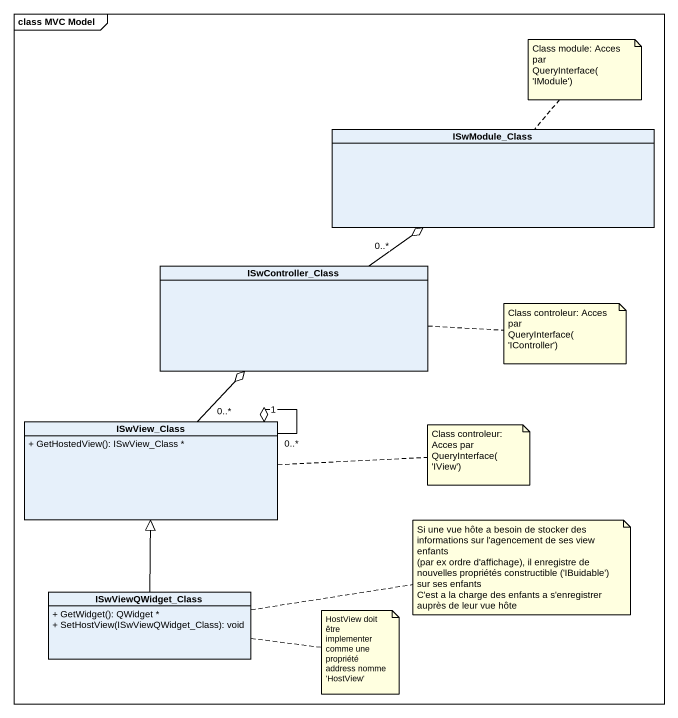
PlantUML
@startuml
mainframe class MVC Model
hide circle
hide empty members
skinparam classAttributeIconSize 0
class ISwModule_Class
class ISwController_Class
class ISwView_Class {
  + GetHostedView(): ISwView_Class *
}
class ISwViewQWidget_Class {
  + GetWidget(): QWidget *
  + SetHostView(ISwViewQWidget_Class): void
}
ISwController_Class "0..*" -up-o ISwModule_Class
ISwView_Class "0..*" -up-o ISwController_Class
ISwView_Class "0..*" --o "1" ISwView_Class
ISwViewQWidget_Class -up-|> ISwView_Class
note top of ISwModule_Class : Class module: Acces par QueryInterface('IModule')
note right of ISwController_Class : Class controleur: Acces par QueryInterface('IController')
note right of ISwView_Class : Class controleur: Acces par QueryInterface('IView')
note right of ISwViewQWidget_Class
  Si une vue hôte a besoin de stocker des informations sur l'agencement de ses view enfants
  (par ex ordre d'affichage), il enregistre de nouvelles propriétés constructible ('IBuidable') sur ses enfants
  C'est a la charge des enfants a s'enregistrer auprès de leur vue hôte
end note
note right of ISwViewQWidget_Class : HostView doit être implementer comme une propriété address nomme 'HostView'
@enduml
